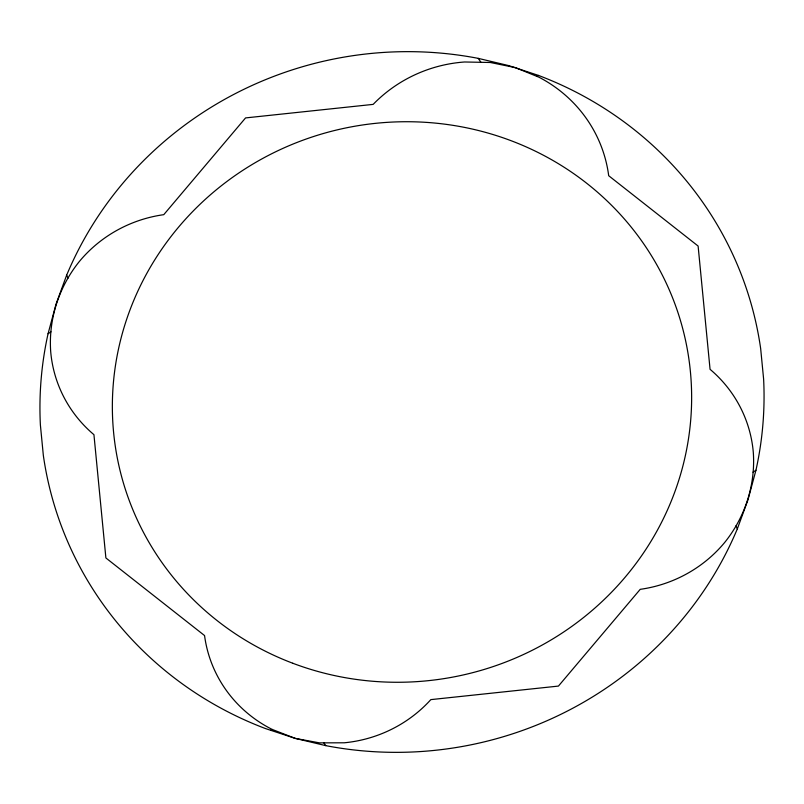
<?xml version="1.0" encoding="UTF-8"?>
<svg xmlns="http://www.w3.org/2000/svg" width="804" height="804" viewBox="0 0 804 804"><rect width="100%" height="100%" fill="white"/><g stroke="black" fill="none" stroke-linecap="round" stroke-linejoin="round"><path stroke-width="1.21" d="M48.059 333.75L56.049 304.063L66.672 275.119A362.704 349.68 -13 0 1 478.209 58.36L508.771 65.616L538.519 75.435A362.704 349.68 -13 0 1 760.664 348.604L763.609 378.986A362.704 349.68 -13 0 1 755.941 470.25L747.951 499.937L737.328 528.881A362.704 349.68 -13 0 1 325.791 745.64L295.229 738.384L265.481 728.565A362.704 349.68 -13 0 1 43.336 455.396L40.391 425.014A362.704 349.68 -13 0 1 48.059 333.75L50.974 331.831M753.026 472.169L755.941 470.25M270.707 730.293L272.275 729.459L295.229 738.384L319.479 742.866L344.233 742.795A130.328 125.645 -13 0 0 430.843 699.621L558.438 686.083L640.225 589.332A130.328 125.645 -13 0 0 724.756 542.378C745.047 517.163 755.599 484.792 753.308 452.441A130.328 125.645 -13 0 0 710.063 369.317L698.113 246.044L608.698 175.724A137.494 132.549 -13 0 0 539.032 77.244L515.434 67.636L490.319 62.491L464.581 61.988A137.494 132.549 -13 0 0 373.156 104.379L245.562 117.917L163.775 214.668A130.328 125.645 -13 0 0 79.244 261.622C58.953 286.837 48.401 319.208 50.692 351.559A130.328 125.645 -13 0 0 93.937 434.683L105.887 557.956L204.558 635.562A130.248 125.575 -13 0 0 272.265 729.469M536.549 76.239L538.519 75.435M478.209 58.36L480.953 62.31M323.851 742.846L325.791 745.64M736.012 525.766L737.328 528.881M66.672 275.119L67.988 278.234M292.787 663.25A290.164 279.742 -13 0 0 688.927 359.277A290.164 279.742 -13 0 0 224.286 183.463A290.164 279.742 -13 0 0 292.787 663.25"/></g></svg>
